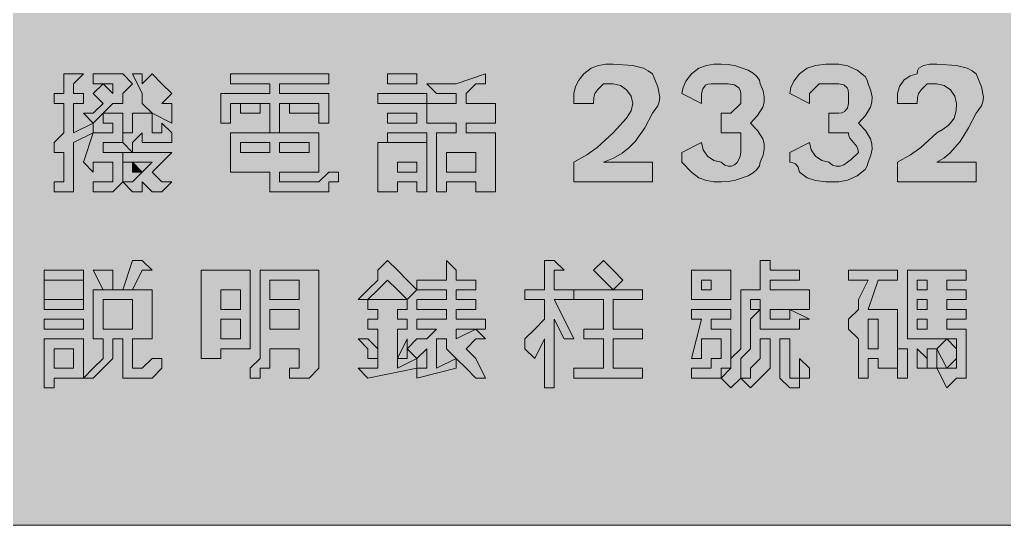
# Model space of a CAD drawing. Header units: metres. Extents: x 10 to 558, y 12 to 259.
# Drawn here: x 244.3 to 364.8, y 11.8 to 73.6 of the extents above; entities that cross this region are included whole.
import ezdxf

# ---------------------------------------------------------------- set-up
doc = ezdxf.new("R2010")
doc.units = ezdxf.units.M
doc.layers.add('FILL_BLUE_0000FF', color=7, linetype='Continuous', true_color=0x0000ff)
doc.layers.add('FILL_WHITE_FFFFFF', color=7, linetype='Continuous', true_color=0xffffff)

msp = doc.modelspace()

# ---------------------------------------------------------------- hatches: boundary and pattern name
at = {"layer": 'FILL_BLUE_0000FF', "true_color": 0x0000ff}
h = msp.add_hatch(color=7, dxfattribs=at)
h.dxf.hatch_style = 1
h.paths.add_polyline_path([(552.54, 258.94), (553.8, 258.81), (554.83, 258.45), (555.75, 257.76), (557.14, 256.15), (557.56, 255.44), (557.85, 254.76), (558.11, 253.37), (558.15, 251.76), (558.15, 18.96), (558.15, 15.36), (557.75, 15.31), (557.44, 15.15), (556.95, 14.61), (556.46, 13.84), (555.75, 12.96), (554.83, 12.27), (553.8, 11.91), (552.54, 11.78), (550.95, 11.76), (16.95, 11.76), (13.35, 11.76), (12.6, 12.36), (11.83, 12.77), (10.95, 12.96), (10.26, 14.57), (9.9, 15.96), (9.77, 17.35), (9.75, 18.96), (9.75, 251.76), (9.75, 255.36), (10.35, 256.11), (10.76, 256.88), (10.95, 257.76), (11.83, 257.95), (12.6, 258.36), (13.35, 258.96), (16.95, 258.96), (550.95, 258.96), (552.54, 258.94)])
at = {"layer": 'FILL_WHITE_FFFFFF', "true_color": 0xffffff}
h = msp.add_hatch(color=7, dxfattribs=at)
h.dxf.hatch_style = 1
h.paths.add_polyline_path([(312.15, 63.36), (312.15, 64.56), (312.34, 65.44), (312.75, 66.21), (313.35, 66.96), (314.25, 67.65), (315.15, 68.01), (316.05, 68.14), (316.95, 68.16), (319.35, 68.01), (320.66, 67.65), (321.25, 67.36), (321.75, 66.96), (322.42, 65.37), (322.65, 64.11), (322.59, 63.57), (322.42, 63.08), (321.75, 62.16), (320.81, 60.38), (319.65, 58.71), (318.91, 57.95), (318.04, 57.27), (316.99, 56.66), (315.75, 56.16), (321.75, 56.16), (321.75, 53.76), (312.15, 53.76), (312.15, 56.16), (313.74, 57.06), (315, 57.96), (316.95, 59.76), (318.6, 61.56), (319.14, 62.46), (319.35, 63.36), (319.14, 64.24), (318.6, 65.01), (317.83, 65.55), (316.95, 65.76), (315.75, 65.76), (315.06, 65.05), (314.7, 64.56), (314.57, 64.07), (314.55, 63.36), (312.15, 63.36)])
h = msp.add_hatch(color=7, dxfattribs=at)
h.dxf.hatch_style = 1
h.paths.add_polyline_path([(332.55, 59.76), (331.35, 59.76), (330.15, 59.76), (330.15, 62.16), (331.35, 62.16), (332.55, 63.36), (332.55, 64.56), (332.5, 64.96), (332.34, 65.25), (331.8, 65.61), (331.03, 65.74), (330.15, 65.76), (328.95, 65.76), (328.55, 65.71), (328.26, 65.57), (327.9, 65.16), (327.75, 64.56), (327.75, 63.36), (325.35, 64.56), (325.5, 65.31), (325.86, 66.08), (326.55, 66.96), (327.45, 67.65), (328.35, 68.01), (329.25, 68.14), (330.15, 68.16), (331.05, 68.11), (331.91, 67.95), (333.45, 67.41), (334.06, 67.05), (334.54, 66.64), (334.84, 66.21), (334.95, 65.76), (335.29, 64.91), (335.44, 64.17), (335.41, 63.5), (335.25, 62.91), (334.61, 61.88), (333.75, 60.96), (334.61, 60.04), (335.25, 59.01), (335.41, 58.42), (335.44, 57.75), (335.29, 57.01), (334.95, 56.16), (334.84, 55.71), (334.54, 55.28), (334.06, 54.87), (333.45, 54.51), (331.91, 53.97), (331.05, 53.81), (330.15, 53.76), (329.25, 53.78), (328.35, 53.91), (327.45, 54.27), (326.55, 54.96), (325.35, 56.16), (325.35, 57.36), (327.75, 58.56), (327.96, 57.68), (328.5, 56.91), (329.27, 56.37), (330.15, 56.16), (330.6, 55.82), (331.03, 55.67), (331.44, 55.7), (331.8, 55.86), (332.11, 56.14), (332.34, 56.5), (332.5, 56.91), (332.55, 57.36), (332.55, 59.76)])
h = msp.add_hatch(color=7, dxfattribs=at)
h.dxf.hatch_style = 1
h.paths.add_polyline_path([(346.9, 57.76), (346.76, 58.07), (346.35, 58.56), (345.94, 59.05), (345.8, 59.36), (345.75, 59.76), (344.55, 59.76), (343.35, 59.76), (343.35, 62.16), (344.55, 62.16), (344.95, 62.21), (345.24, 62.35), (345.6, 62.76), (345.75, 63.36), (345.75, 64.56), (345.7, 64.96), (345.56, 65.25), (345.15, 65.61), (344.55, 65.76), (342.15, 65.76), (340.95, 64.56), (340.95, 63.36), (338.55, 64.56), (338.7, 65.31), (339.06, 66.08), (339.75, 66.96), (340.67, 67.65), (341.7, 68.01), (342.96, 68.14), (344.55, 68.16), (345.62, 67.95), (346.8, 67.41), (347.76, 66.64), (348.04, 66.21), (348.15, 65.76), (348.49, 64.91), (348.64, 64.17), (348.61, 63.5), (348.45, 62.91), (347.81, 61.88), (346.95, 60.96), (347.81, 60.04), (348.45, 59.01), (348.61, 58.42), (348.64, 57.75), (348.49, 57.01), (348.15, 56.16), (348.04, 55.71), (347.76, 55.28), (346.8, 54.51), (345.62, 53.97), (344.55, 53.76), (342.96, 53.78), (341.7, 53.91), (340.67, 54.27), (339.75, 54.96), (339.6, 55.56), (339.24, 55.97), (338.95, 56.11), (338.55, 56.16), (338.55, 57.36), (340.95, 58.56), (341.16, 57.68), (341.7, 56.91), (342.47, 56.37), (343.35, 56.16), (343.8, 55.82), (344.25, 55.67), (344.7, 55.7), (345.15, 55.86), (346.05, 56.5), (346.95, 57.36), (346.9, 57.76)])
h = msp.add_hatch(color=7, dxfattribs=at)
h.dxf.hatch_style = 1
h.paths.add_polyline_path([(351.75, 63.36), (351.75, 64.56), (351.96, 65.44), (352.5, 66.21), (353.27, 66.75), (354.15, 66.96), (354.2, 67.36), (354.36, 67.65), (354.9, 68.01), (355.67, 68.14), (356.55, 68.16), (358.95, 68.01), (360.26, 67.65), (360.85, 67.36), (361.35, 66.96), (362.02, 65.37), (362.25, 64.11), (362.19, 63.57), (362.02, 63.08), (361.35, 62.16), (360.43, 60.38), (359.4, 58.71), (358.14, 57.27), (357.4, 56.66), (356.55, 56.16), (361.35, 56.16), (361.35, 53.76), (351.75, 53.76), (351.75, 56.16), (353.34, 57.06), (354.6, 57.96), (356.55, 59.76), (357.34, 60.21), (357.94, 60.66), (358.36, 61.11), (358.65, 61.56), (358.91, 62.46), (358.95, 63.36), (358.74, 64.24), (358.2, 65.01), (357.43, 65.55), (356.55, 65.76), (355.35, 65.76), (354.66, 65.05), (354.3, 64.56), (354.17, 64.07), (354.15, 63.36), (351.75, 63.36)])
h = msp.add_hatch(color=7, dxfattribs=at)
h.dxf.hatch_style = 1
h.paths.add_polyline_path([(248.55, 58.56), (249.75, 59.76), (249.75, 63.36), (248.55, 63.36), (248.55, 64.56), (249.75, 64.56), (249.75, 66.96), (250.95, 66.96), (252.15, 66.96), (250.95, 65.76), (250.95, 64.56), (252.15, 64.56), (252.15, 63.36), (250.95, 63.36), (250.95, 59.76), (253.35, 60.96), (253.35, 59.76), (250.95, 58.56), (250.95, 53.76), (250.95, 52.56), (249.75, 52.56), (248.55, 52.56), (248.55, 53.76), (249.75, 53.76), (249.75, 54.96), (249.75, 57.36), (248.55, 57.36), (248.55, 58.56)])
h = msp.add_hatch(color=7, dxfattribs=at)
h.dxf.hatch_style = 1
h.paths.add_polyline_path([(256.95, 66.96), (258.15, 65.76), (256.95, 64.56), (256.95, 63.36), (255.75, 63.36), (254.55, 62.16), (253.35, 60.96), (252.15, 62.16), (253.35, 62.16), (254.55, 63.36), (253.35, 64.56), (254.55, 65.76), (253.35, 65.76), (253.35, 66.96), (256.95, 66.96)])
h.paths.add_polyline_path([(255.75, 64.56), (255.75, 65.76), (254.55, 65.76), (255.75, 64.56)], flags=16)
h = msp.add_hatch(color=7, dxfattribs=at)
h.dxf.hatch_style = 1
h.paths.add_polyline_path([(261.75, 63.36), (262.95, 63.36), (262.95, 62.16), (262.95, 60.96), (260.55, 62.16), (259.35, 63.36), (259.35, 64.56), (258.15, 66.96), (259.35, 66.96), (259.35, 65.76), (260.55, 66.96), (261.75, 65.76), (262.95, 64.56), (261.75, 63.36)])
h = msp.add_hatch(color=7, dxfattribs=at)
h.dxf.hatch_style = 1
h.paths.add_polyline_path([(282.15, 66.96), (282.15, 65.76), (276.15, 65.76), (276.15, 64.56), (282.15, 64.56), (282.15, 60.96), (280.95, 60.96), (280.95, 63.36), (276.15, 63.36), (276.15, 59.76), (274.95, 59.76), (274.95, 63.36), (270.15, 63.36), (270.15, 60.96), (268.95, 60.96), (268.95, 64.56), (274.95, 64.56), (274.95, 65.76), (270.15, 65.76), (270.15, 66.96), (282.15, 66.96)])
h = msp.add_hatch(color=7, dxfattribs=at)
h.dxf.hatch_style = 1
h.paths.add_polyline_path([(292.95, 66.96), (292.95, 65.76), (289.35, 65.76), (289.35, 66.96), (292.95, 66.96)])
h = msp.add_hatch(color=7, dxfattribs=at)
h.dxf.hatch_style = 1
h.paths.add_polyline_path([(301.35, 66.96), (301.35, 65.76), (300.15, 65.76), (298.95, 64.56), (298.95, 63.36), (302.55, 63.36), (302.55, 60.96), (298.95, 60.96), (298.95, 59.76), (302.55, 59.76), (302.55, 52.56), (300.15, 52.56), (300.15, 53.76), (296.55, 53.76), (296.55, 52.56), (295.35, 52.56), (295.35, 59.76), (297.75, 59.76), (297.75, 60.96), (294.15, 60.96), (294.15, 63.36), (297.75, 63.36), (297.75, 64.56), (295.35, 64.56), (294.15, 65.76), (297.75, 65.76), (301.35, 66.96)])
h.paths.add_polyline_path([(300.15, 57.36), (296.55, 57.36), (296.55, 54.96), (300.15, 54.96), (300.15, 57.36)], flags=16)
h = msp.add_hatch(color=7, dxfattribs=at)
h.dxf.hatch_style = 1
h.paths.add_polyline_path([(294.15, 64.56), (294.15, 63.36), (288.15, 63.36), (288.15, 64.56), (294.15, 64.56)])
h = msp.add_hatch(color=7, dxfattribs=at)
h.dxf.hatch_style = 1
h.paths.add_polyline_path([(273.75, 63.36), (273.75, 62.16), (271.35, 62.16), (271.35, 63.36), (273.75, 63.36)])
h = msp.add_hatch(color=7, dxfattribs=at)
h.dxf.hatch_style = 1
h.paths.add_polyline_path([(280.95, 63.36), (280.95, 62.16), (277.35, 62.16), (277.35, 63.36), (280.95, 63.36)])
h = msp.add_hatch(color=7, dxfattribs=at)
h.dxf.hatch_style = 1
h.paths.add_polyline_path([(254.55, 58.56), (254.55, 57.36), (256.95, 57.36), (256.95, 54.96), (256.95, 53.76), (255.75, 52.56), (253.35, 52.56), (253.35, 53.76), (254.55, 53.76), (255.75, 53.76), (255.75, 54.96), (255.75, 56.16), (253.35, 56.16), (253.35, 54.96), (252.15, 56.16), (253.35, 59.76), (255.75, 59.76), (255.75, 60.96), (254.55, 60.96), (254.55, 62.16), (256.95, 62.16), (256.95, 58.56), (254.55, 58.56)])
h = msp.add_hatch(color=7, dxfattribs=at)
h.dxf.hatch_style = 1
h.paths.add_polyline_path([(258.15, 57.36), (256.95, 58.56), (256.95, 59.76), (258.15, 59.76), (258.15, 60.96), (258.15, 62.16), (260.55, 62.16), (260.55, 59.76), (261.75, 59.76), (261.75, 60.96), (262.95, 59.76), (262.95, 58.56), (261.75, 58.56), (260.55, 58.56), (259.35, 58.56), (259.35, 59.76), (258.15, 58.56), (258.15, 57.36)])
h = msp.add_hatch(color=7, dxfattribs=at)
h.dxf.hatch_style = 1
h.paths.add_polyline_path([(292.95, 62.16), (292.95, 60.96), (289.35, 60.96), (289.35, 62.16), (292.95, 62.16)])
h = msp.add_hatch(color=7, dxfattribs=at)
h.dxf.hatch_style = 1
h.paths.add_polyline_path([(276.15, 54.96), (276.15, 53.76), (277.35, 53.76), (280.95, 53.76), (282.15, 54.96), (283.35, 54.96), (283.35, 53.76), (282.15, 53.76), (282.15, 52.56), (280.95, 52.56), (276.15, 52.56), (274.95, 52.56), (274.95, 53.76), (274.95, 54.96), (270.15, 54.96), (270.15, 59.76), (280.95, 59.76), (280.95, 54.96), (276.15, 54.96)])
h.paths.add_polyline_path([(276.15, 58.56), (276.15, 57.36), (279.75, 57.36), (279.75, 58.56), (276.15, 58.56)], flags=16)
h.paths.add_polyline_path([(274.95, 58.56), (271.35, 58.56), (271.35, 57.36), (274.95, 57.36), (274.95, 58.56)], flags=16)
h = msp.add_hatch(color=7, dxfattribs=at)
h.dxf.hatch_style = 1
h.paths.add_polyline_path([(294.15, 59.76), (294.15, 58.56), (289.35, 58.56), (289.35, 59.76), (294.15, 59.76)])
h = msp.add_hatch(color=7, dxfattribs=at)
h.dxf.hatch_style = 1
h.paths.add_polyline_path([(294.15, 58.56), (294.15, 52.56), (292.95, 52.56), (292.95, 53.76), (290.55, 53.76), (290.55, 52.56), (288.15, 52.56), (288.15, 58.56), (294.15, 58.56)])
h.paths.add_polyline_path([(292.95, 56.16), (290.55, 56.16), (290.55, 54.96), (292.95, 54.96), (292.95, 56.16)], flags=16)
h = msp.add_hatch(color=7, dxfattribs=at)
h.dxf.hatch_style = 1
h.paths.add_polyline_path([(262.95, 57.36), (260.55, 54.96), (261.75, 53.76), (262.95, 53.76), (261.75, 52.56), (260.55, 52.56), (259.35, 53.76), (259.35, 52.56), (258.15, 52.56), (256.95, 53.76), (258.15, 53.76), (259.35, 54.96), (260.55, 56.16), (258.15, 56.16), (256.95, 56.16), (256.95, 57.36), (261.75, 57.36), (262.95, 57.36)])
h = msp.add_hatch(color=7, dxfattribs=at)
h.dxf.hatch_style = 1
h.paths.add_polyline_path([(258.15, 56.16), (259.35, 54.96), (258.15, 54.96), (258.15, 56.16)])
h = msp.add_hatch(color=7, dxfattribs=at)
h.dxf.hatch_style = 1
h.paths.add_polyline_path([(258.15, 44.16), (259.35, 44.16), (260.55, 42.96), (259.35, 42.96), (258.15, 40.56), (256.95, 40.56), (258.15, 44.16)])
h = msp.add_hatch(color=7, dxfattribs=at)
h.dxf.hatch_style = 1
h.paths.add_polyline_path([(286.95, 40.56), (288.15, 41.76), (288.15, 42.96), (289.35, 44.16), (290.55, 42.96), (291.75, 41.76), (292.95, 40.56), (291.75, 39.36), (290.55, 40.56), (289.35, 41.76), (288.15, 40.56), (286.95, 39.36), (285.75, 39.36), (286.95, 40.56)])
h = msp.add_hatch(color=7, dxfattribs=at)
h.dxf.hatch_style = 1
h.paths.add_polyline_path([(292.95, 29.76), (292.95, 30.96), (294.15, 30.96), (294.15, 33.36), (292.95, 32.16), (291.75, 33.36), (292.95, 34.56), (294.15, 34.56), (295.35, 35.76), (292.95, 35.76), (292.95, 36.96), (296.55, 36.96), (296.55, 38.16), (292.95, 38.16), (292.95, 39.36), (296.55, 39.36), (296.55, 40.56), (292.95, 40.56), (292.95, 41.76), (296.55, 41.76), (296.55, 44.16), (297.75, 42.96), (297.75, 41.76), (300.15, 41.76), (300.15, 40.56), (297.75, 40.56), (297.75, 39.36), (300.15, 39.36), (300.15, 38.16), (297.75, 38.16), (297.75, 36.96), (301.35, 36.96), (301.35, 35.76), (300.15, 35.76), (301.35, 34.56), (300.15, 34.56), (298.95, 33.36), (300.15, 32.16), (301.35, 29.76), (300.15, 29.76), (298.95, 30.96), (297.75, 32.16), (297.75, 30.96), (292.95, 29.76)])
h.paths.add_polyline_path([(297.75, 35.76), (297.75, 34.56), (300.15, 35.76), (297.75, 35.76)], flags=16)
h.paths.add_polyline_path([(296.55, 33.36), (296.55, 34.56), (295.35, 34.56), (295.35, 30.96), (297.75, 32.16), (296.55, 33.36)], flags=16)
h = msp.add_hatch(color=7, dxfattribs=at)
h.dxf.hatch_style = 1
h.paths.add_polyline_path([(306.15, 33.36), (306.15, 34.56), (307.35, 35.76), (308.55, 36.96), (308.55, 39.36), (306.15, 39.36), (306.15, 40.56), (308.55, 40.56), (308.55, 44.16), (309.75, 44.16), (310.95, 42.96), (309.75, 42.96), (309.75, 40.56), (312.15, 40.56), (312.15, 39.36), (309.75, 39.36), (310.95, 36.96), (312.15, 34.56), (310.95, 34.56), (309.75, 36.96), (309.75, 28.56), (308.55, 28.56), (308.55, 34.56), (307.35, 32.16), (306.15, 33.36)])
h = msp.add_hatch(color=7, dxfattribs=at)
h.dxf.hatch_style = 1
h.paths.add_polyline_path([(316.95, 42.96), (318.15, 41.76), (316.95, 40.56), (315.75, 41.76), (314.55, 42.96), (315.75, 44.16), (316.95, 42.96)])
h = msp.add_hatch(color=7, dxfattribs=at)
h.dxf.hatch_style = 1
h.paths.add_polyline_path([(339.75, 35.76), (338.55, 35.76), (336.15, 35.76), (334.95, 35.76), (334.95, 36.96), (334.95, 38.16), (333.75, 36.96), (333.75, 34.56), (333.75, 33.36), (332.55, 32.16), (332.55, 29.76), (331.35, 28.56), (330.15, 29.76), (331.35, 30.96), (331.35, 32.16), (332.55, 33.36), (332.55, 35.76), (332.55, 40.56), (334.95, 40.56), (334.95, 44.16), (336.15, 44.16), (336.15, 42.96), (339.75, 42.96), (339.75, 41.76), (336.15, 41.76), (336.15, 40.56), (340.95, 40.56), (340.95, 38.16), (338.55, 38.16), (340.95, 36.96), (339.75, 36.96), (339.75, 35.76)])
h.paths.add_polyline_path([(334.95, 39.36), (333.75, 39.36), (333.75, 38.16), (334.95, 38.16), (334.95, 39.36)], flags=16)
h.paths.add_polyline_path([(336.15, 38.16), (336.15, 36.96), (337.35, 36.96), (338.55, 36.96), (338.55, 38.16), (336.15, 38.16)], flags=16)
h = msp.add_hatch(color=7, dxfattribs=at)
h.dxf.hatch_style = 1
h.paths.add_polyline_path([(252.15, 42.96), (252.15, 41.76), (247.35, 41.76), (247.35, 42.96), (252.15, 42.96)])
h = msp.add_hatch(color=7, dxfattribs=at)
h.dxf.hatch_style = 1
h.paths.add_polyline_path([(253.35, 42.96), (254.55, 42.96), (255.75, 42.96), (255.75, 40.56), (254.55, 40.56), (253.35, 42.96)])
h = msp.add_hatch(color=7, dxfattribs=at)
h.dxf.hatch_style = 1
h.paths.add_polyline_path([(271.35, 33.36), (268.95, 33.36), (268.95, 32.16), (266.55, 32.16), (266.55, 42.96), (272.55, 42.96), (272.55, 33.36), (271.35, 33.36)])
h.paths.add_polyline_path([(268.95, 40.56), (268.95, 38.16), (271.35, 38.16), (271.35, 40.56), (268.95, 40.56)], flags=16)
h.paths.add_polyline_path([(271.35, 36.96), (268.95, 36.96), (268.95, 34.56), (271.35, 34.56), (271.35, 36.96)], flags=16)
h = msp.add_hatch(color=7, dxfattribs=at)
h.dxf.hatch_style = 1
h.paths.add_polyline_path([(279.75, 29.76), (278.55, 29.76), (277.35, 29.76), (277.35, 30.96), (278.55, 30.96), (278.55, 32.16), (278.55, 33.36), (274.95, 33.36), (274.95, 32.16), (274.95, 30.96), (273.75, 30.96), (273.75, 29.76), (272.55, 29.76), (272.55, 30.96), (273.75, 32.16), (273.75, 34.56), (273.75, 35.76), (273.75, 42.96), (280.95, 42.96), (280.95, 30.96), (279.75, 29.76)])
h.paths.add_polyline_path([(274.95, 41.76), (274.95, 39.36), (278.55, 39.36), (278.55, 41.76), (274.95, 41.76)], flags=16)
h.paths.add_polyline_path([(278.55, 38.16), (274.95, 38.16), (274.95, 35.76), (278.55, 35.76), (278.55, 38.16)], flags=16)
h = msp.add_hatch(color=7, dxfattribs=at)
h.dxf.hatch_style = 1
h.paths.add_polyline_path([(331.35, 39.36), (326.55, 39.36), (326.55, 42.96), (331.35, 42.96), (331.35, 39.36)])
h.paths.add_polyline_path([(328.95, 41.76), (327.75, 41.76), (327.75, 40.56), (328.95, 40.56), (328.95, 41.76)], flags=16)
h = msp.add_hatch(color=7, dxfattribs=at)
h.dxf.hatch_style = 1
h.paths.add_polyline_path([(346.95, 38.16), (346.95, 39.36), (348.15, 41.76), (345.75, 41.76), (345.75, 42.96), (351.75, 42.96), (351.75, 41.76), (349.35, 41.76), (348.15, 38.16), (351.75, 38.16), (351.75, 30.96), (349.35, 30.96), (349.35, 32.16), (348.15, 32.16), (348.15, 29.76), (346.95, 29.76), (346.95, 34.56), (345.75, 35.76), (345.75, 36.96), (346.95, 38.16)])
h.paths.add_polyline_path([(349.35, 36.96), (348.15, 36.96), (348.15, 33.36), (349.35, 33.36), (349.35, 36.96)], flags=16)
h = msp.add_hatch(color=7, dxfattribs=at)
h.dxf.hatch_style = 1
h.paths.add_polyline_path([(357.75, 40.56), (360.15, 40.56), (360.15, 39.36), (357.75, 39.36), (357.75, 38.16), (360.15, 38.16), (360.15, 36.96), (357.75, 36.96), (357.75, 35.76), (360.15, 35.76), (360.15, 34.56), (360.15, 33.36), (360.15, 32.16), (360.15, 30.96), (360.15, 29.76), (358.95, 29.76), (357.75, 28.56), (356.55, 30.96), (357.75, 30.96), (358.95, 30.96), (358.95, 32.16), (358.95, 33.36), (358.95, 34.56), (354.15, 34.56), (352.95, 34.56), (352.95, 42.96), (360.15, 42.96), (360.15, 41.76), (357.75, 41.76), (357.75, 40.56)])
h.paths.add_polyline_path([(354.15, 35.76), (355.35, 35.76), (355.35, 36.96), (354.15, 36.96), (354.15, 35.76)], flags=16)
h.paths.add_polyline_path([(354.15, 41.76), (354.15, 40.56), (355.35, 40.56), (355.35, 41.76), (354.15, 41.76)], flags=16)
h.paths.add_polyline_path([(355.35, 39.36), (354.15, 39.36), (354.15, 38.16), (355.35, 38.16), (355.35, 39.36)], flags=16)
h = msp.add_hatch(color=7, dxfattribs=at)
h.dxf.hatch_style = 1
h.paths.add_polyline_path([(252.15, 41.76), (252.15, 39.36), (247.35, 39.36), (247.35, 41.76), (252.15, 41.76)])
h = msp.add_hatch(color=7, dxfattribs=at)
h.dxf.hatch_style = 1
h.paths.add_polyline_path([(260.55, 40.56), (260.55, 34.56), (258.15, 34.56), (258.15, 32.16), (258.15, 30.96), (259.35, 30.96), (260.55, 32.16), (261.75, 32.16), (261.75, 30.96), (260.55, 29.76), (259.35, 29.76), (258.15, 29.76), (256.95, 29.76), (256.95, 30.96), (256.95, 32.16), (256.95, 34.56), (255.75, 34.56), (255.75, 33.36), (255.75, 32.16), (254.55, 30.96), (253.35, 29.76), (252.15, 29.76), (253.35, 30.96), (254.55, 32.16), (254.55, 33.36), (254.55, 34.56), (253.35, 34.56), (253.35, 40.56), (260.55, 40.56)])
h.paths.add_polyline_path([(258.15, 39.36), (254.55, 39.36), (254.55, 35.76), (258.15, 35.76), (258.15, 39.36)], flags=16)
h = msp.add_hatch(color=7, dxfattribs=at)
h.dxf.hatch_style = 1
h.paths.add_polyline_path([(320.55, 40.56), (320.55, 39.36), (316.95, 39.36), (316.95, 35.76), (320.55, 35.76), (320.55, 34.56), (316.95, 34.56), (316.95, 30.96), (320.55, 30.96), (320.55, 29.76), (312.15, 29.76), (312.15, 30.96), (315.75, 30.96), (315.75, 34.56), (313.35, 34.56), (313.35, 35.76), (315.75, 35.76), (315.75, 39.36), (312.15, 39.36), (312.15, 40.56), (320.55, 40.56)])
h = msp.add_hatch(color=7, dxfattribs=at)
h.dxf.hatch_style = 1
h.paths.add_polyline_path([(252.15, 39.36), (252.15, 38.16), (247.35, 38.16), (247.35, 39.36), (252.15, 39.36)])
h = msp.add_hatch(color=7, dxfattribs=at)
h.dxf.hatch_style = 1
h.paths.add_polyline_path([(291.75, 36.96), (291.75, 35.76), (290.55, 35.76), (290.55, 30.96), (292.95, 32.16), (292.95, 30.96), (286.95, 29.76), (285.75, 30.96), (288.15, 30.96), (288.15, 35.76), (286.95, 35.76), (286.95, 36.96), (288.15, 36.96), (288.15, 38.16), (286.95, 38.16), (286.95, 39.36), (291.75, 39.36), (291.75, 38.16), (290.55, 38.16), (290.55, 36.96), (291.75, 36.96)])
h = msp.add_hatch(color=7, dxfattribs=at)
h.dxf.hatch_style = 1
h.paths.add_polyline_path([(331.35, 38.16), (331.35, 36.96), (328.95, 36.96), (328.95, 35.76), (331.35, 35.76), (331.35, 34.56), (331.35, 33.36), (331.35, 32.16), (331.35, 30.96), (330.15, 30.96), (330.15, 29.76), (328.95, 29.76), (327.75, 29.76), (326.55, 29.76), (326.55, 30.96), (327.75, 30.96), (328.95, 30.96), (328.95, 32.16), (330.15, 32.16), (330.15, 33.36), (330.15, 34.56), (327.75, 34.56), (327.75, 32.16), (326.55, 32.16), (327.75, 36.96), (326.55, 36.96), (326.55, 38.16), (331.35, 38.16)])
h = msp.add_hatch(color=7, dxfattribs=at)
h.dxf.hatch_style = 1
h.paths.add_polyline_path([(252.15, 36.96), (252.15, 35.76), (247.35, 35.76), (247.35, 36.96), (252.15, 36.96)])
h = msp.add_hatch(color=7, dxfattribs=at)
h.dxf.hatch_style = 1
h.paths.add_polyline_path([(252.15, 34.56), (252.15, 29.76), (250.95, 29.76), (248.55, 29.76), (248.55, 28.56), (247.35, 28.56), (247.35, 34.56), (252.15, 34.56)])
h.paths.add_polyline_path([(250.95, 33.36), (248.55, 33.36), (248.55, 30.96), (250.95, 30.96), (250.95, 33.36)], flags=16)
h = msp.add_hatch(color=7, dxfattribs=at)
h.dxf.hatch_style = 1
h.paths.add_polyline_path([(288.15, 33.36), (288.15, 32.16), (286.95, 32.16), (286.95, 33.36), (285.75, 34.56), (286.95, 34.56), (288.15, 33.36)])
h = msp.add_hatch(color=7, dxfattribs=at)
h.dxf.hatch_style = 1
h.paths.add_polyline_path([(290.55, 32.16), (291.75, 34.56), (291.75, 32.16), (290.55, 32.16)])
h = msp.add_hatch(color=7, dxfattribs=at)
h.dxf.hatch_style = 1
h.paths.add_polyline_path([(333.75, 29.76), (333.75, 30.96), (334.95, 32.16), (334.95, 34.56), (336.15, 34.56), (336.15, 32.16), (336.15, 30.96), (334.95, 29.76), (333.75, 28.56), (332.55, 29.76), (333.75, 29.76)])
h = msp.add_hatch(color=7, dxfattribs=at)
h.dxf.hatch_style = 1
h.paths.add_polyline_path([(337.35, 29.76), (337.35, 30.96), (337.35, 34.56), (338.55, 34.56), (338.55, 30.96), (338.55, 29.76), (339.75, 29.76), (339.75, 28.56), (338.55, 28.56), (337.35, 29.76)])
h = msp.add_hatch(color=7, dxfattribs=at)
h.dxf.hatch_style = 1
h.paths.add_polyline_path([(356.55, 33.36), (357.75, 34.56), (358.95, 33.36), (358.95, 32.16), (357.75, 30.96), (356.55, 33.36)])
h = msp.add_hatch(color=7, dxfattribs=at)
h.dxf.hatch_style = 1
h.paths.add_polyline_path([(351.75, 33.36), (352.95, 33.36), (352.95, 32.16), (352.95, 29.76), (351.75, 29.76), (351.75, 33.36)])
h = msp.add_hatch(color=7, dxfattribs=at)
h.dxf.hatch_style = 1
h.paths.add_polyline_path([(354.15, 33.36), (355.35, 32.16), (355.35, 30.96), (354.15, 30.96), (354.15, 33.36)])
h = msp.add_hatch(color=7, dxfattribs=at)
h.dxf.hatch_style = 1
h.paths.add_polyline_path([(355.35, 33.36), (356.55, 33.36), (356.55, 32.16), (356.55, 30.96), (355.35, 30.96), (355.35, 33.36)])
h = msp.add_hatch(color=7, dxfattribs=at)
h.dxf.hatch_style = 1
h.paths.add_polyline_path([(340.95, 30.96), (340.95, 29.76), (339.75, 29.76), (339.75, 30.96), (339.75, 32.16), (340.95, 30.96)])

# ---------------------------------------------------------------- linework, layer by layer
at = {"layer": 'FILL_BLUE_0000FF', "lineweight": 0, "true_color": 0x0000ff}
msp.add_lwpolyline([(550.95, 11.76), (16.95, 11.76), (13.35, 11.76), (12.6, 12.36), (11.83, 12.77), (10.95, 12.96), (10.26, 14.57), (9.9, 15.96), (9.77, 17.35), (9.75, 18.96), (9.75, 251.76), (9.75, 255.36), (10.35, 256.11), (10.76, 256.88), (10.95, 257.76), (11.83, 257.95), (12.6, 258.36), (13.35, 258.96), (16.95, 258.96), (550.95, 258.96)], dxfattribs=at)
at = {"layer": 'FILL_WHITE_FFFFFF', "lineweight": 0, "true_color": 0xffffff}
for points in [[(312.15, 63.36), (312.15, 64.56), (312.34, 65.44), (312.75, 66.21), (313.35, 66.96), (314.25, 67.65), (315.15, 68.01), (316.05, 68.14), (316.95, 68.16), (319.35, 68.01), (320.66, 67.65), (321.25, 67.36), (321.75, 66.96), (322.42, 65.37), (322.65, 64.11), (322.59, 63.57), (322.42, 63.08), (321.75, 62.16), (320.81, 60.38), (319.65, 58.71), (318.91, 57.95), (318.04, 57.27), (316.99, 56.66), (315.75, 56.16), (321.75, 56.16), (321.75, 53.76), (312.15, 53.76), (312.15, 56.16), (313.74, 57.06), (315, 57.96), (316.95, 59.76), (318.6, 61.56), (319.14, 62.46), (319.35, 63.36), (319.14, 64.24), (318.6, 65.01), (317.83, 65.55), (316.95, 65.76), (315.75, 65.76), (315.06, 65.05), (314.7, 64.56), (314.57, 64.07), (314.55, 63.36)], [(332.55, 59.76), (331.35, 59.76), (330.15, 59.76), (330.15, 62.16), (331.35, 62.16), (332.55, 63.36), (332.55, 64.56), (332.5, 64.96), (332.34, 65.25), (331.8, 65.61), (331.03, 65.74), (330.15, 65.76), (328.95, 65.76), (328.55, 65.71), (328.26, 65.57), (327.9, 65.16), (327.75, 64.56), (327.75, 63.36), (325.35, 64.56), (325.5, 65.31), (325.86, 66.08), (326.55, 66.96), (327.45, 67.65), (328.35, 68.01), (329.25, 68.14), (330.15, 68.16), (331.05, 68.11), (331.91, 67.95), (333.45, 67.41), (334.06, 67.05), (334.54, 66.64), (334.84, 66.21), (334.95, 65.76), (335.29, 64.91), (335.44, 64.17), (335.41, 63.5), (335.25, 62.91), (334.61, 61.88), (333.75, 60.96), (334.61, 60.04), (335.25, 59.01), (335.41, 58.42), (335.44, 57.75), (335.29, 57.01), (334.95, 56.16), (334.84, 55.71), (334.54, 55.28), (334.06, 54.87), (333.45, 54.51), (331.91, 53.97), (331.05, 53.81), (330.15, 53.76), (329.25, 53.78), (328.35, 53.91), (327.45, 54.27), (326.55, 54.96), (325.35, 56.16), (325.35, 57.36), (327.75, 58.56), (327.96, 57.68), (328.5, 56.91), (329.27, 56.37), (330.15, 56.16), (330.6, 55.82), (331.03, 55.67), (331.44, 55.7), (331.8, 55.86), (332.11, 56.14), (332.34, 56.5), (332.5, 56.91), (332.55, 57.36)], [(346.9, 57.76), (346.76, 58.07), (346.35, 58.56), (345.94, 59.05), (345.8, 59.36), (345.75, 59.76), (344.55, 59.76), (343.35, 59.76), (343.35, 62.16), (344.55, 62.16), (344.95, 62.21), (345.24, 62.35), (345.6, 62.76), (345.75, 63.36), (345.75, 64.56), (345.7, 64.96), (345.56, 65.25), (345.15, 65.61), (344.55, 65.76), (342.15, 65.76), (340.95, 64.56), (340.95, 63.36), (338.55, 64.56), (338.7, 65.31), (339.06, 66.08), (339.75, 66.96), (340.67, 67.65), (341.7, 68.01), (342.96, 68.14), (344.55, 68.16), (345.62, 67.95), (346.8, 67.41), (347.76, 66.64), (348.04, 66.21), (348.15, 65.76), (348.49, 64.91), (348.64, 64.17), (348.61, 63.5), (348.45, 62.91), (347.81, 61.88), (346.95, 60.96), (347.81, 60.04), (348.45, 59.01), (348.61, 58.42), (348.64, 57.75), (348.49, 57.01), (348.15, 56.16), (348.04, 55.71), (347.76, 55.28), (346.8, 54.51), (345.62, 53.97), (344.55, 53.76), (342.96, 53.78), (341.7, 53.91), (340.67, 54.27), (339.75, 54.96), (339.6, 55.56), (339.24, 55.97), (338.95, 56.11), (338.55, 56.16), (338.55, 57.36), (340.95, 58.56), (341.16, 57.68), (341.7, 56.91), (342.47, 56.37), (343.35, 56.16), (343.8, 55.82), (344.25, 55.67), (344.7, 55.7), (345.15, 55.86), (346.05, 56.5), (346.95, 57.36)], [(351.75, 63.36), (351.75, 64.56), (351.96, 65.44), (352.5, 66.21), (353.27, 66.75), (354.15, 66.96), (354.2, 67.36), (354.36, 67.65), (354.9, 68.01), (355.67, 68.14), (356.55, 68.16), (358.95, 68.01), (360.26, 67.65), (360.85, 67.36), (361.35, 66.96), (362.02, 65.37), (362.25, 64.11), (362.19, 63.57), (362.02, 63.08), (361.35, 62.16), (360.43, 60.38), (359.4, 58.71), (358.14, 57.27), (357.4, 56.66), (356.55, 56.16), (361.35, 56.16), (361.35, 53.76), (351.75, 53.76), (351.75, 56.16), (353.34, 57.06), (354.6, 57.96), (356.55, 59.76), (357.34, 60.21), (357.94, 60.66), (358.36, 61.11), (358.65, 61.56), (358.91, 62.46), (358.95, 63.36), (358.74, 64.24), (358.2, 65.01), (357.43, 65.55), (356.55, 65.76), (355.35, 65.76), (354.66, 65.05), (354.3, 64.56), (354.17, 64.07), (354.15, 63.36)], [(248.55, 58.56), (249.75, 59.76), (249.75, 63.36), (248.55, 63.36), (248.55, 64.56), (249.75, 64.56), (249.75, 66.96), (250.95, 66.96), (252.15, 66.96), (250.95, 65.76), (250.95, 64.56), (252.15, 64.56), (252.15, 63.36), (250.95, 63.36), (250.95, 59.76), (253.35, 60.96), (253.35, 59.76), (250.95, 58.56), (250.95, 53.76), (250.95, 52.56), (249.75, 52.56), (248.55, 52.56), (248.55, 53.76), (249.75, 53.76), (249.75, 54.96), (249.75, 57.36), (248.55, 57.36)], [(256.95, 66.96), (258.15, 65.76), (256.95, 64.56), (256.95, 63.36), (255.75, 63.36), (254.55, 62.16), (253.35, 60.96), (252.15, 62.16), (253.35, 62.16), (254.55, 63.36), (253.35, 64.56), (254.55, 65.76), (253.35, 65.76), (253.35, 66.96)], [(261.75, 63.36), (262.95, 63.36), (262.95, 62.16), (262.95, 60.96), (260.55, 62.16), (259.35, 63.36), (259.35, 64.56), (258.15, 66.96), (259.35, 66.96), (259.35, 65.76), (260.55, 66.96), (261.75, 65.76), (262.95, 64.56)], [(282.15, 66.96), (282.15, 65.76), (276.15, 65.76), (276.15, 64.56), (282.15, 64.56), (282.15, 60.96), (280.95, 60.96), (280.95, 63.36), (276.15, 63.36), (276.15, 59.76), (274.95, 59.76), (274.95, 63.36), (270.15, 63.36), (270.15, 60.96), (268.95, 60.96), (268.95, 64.56), (274.95, 64.56), (274.95, 65.76), (270.15, 65.76), (270.15, 66.96)], [(292.95, 66.96), (292.95, 65.76), (289.35, 65.76), (289.35, 66.96)], [(301.35, 66.96), (301.35, 65.76), (300.15, 65.76), (298.95, 64.56), (298.95, 63.36), (302.55, 63.36), (302.55, 60.96), (298.95, 60.96), (298.95, 59.76), (302.55, 59.76), (302.55, 52.56), (300.15, 52.56), (300.15, 53.76), (296.55, 53.76), (296.55, 52.56), (295.35, 52.56), (295.35, 59.76), (297.75, 59.76), (297.75, 60.96), (294.15, 60.96), (294.15, 63.36), (297.75, 63.36), (297.75, 64.56), (295.35, 64.56), (294.15, 65.76), (297.75, 65.76)], [(255.75, 64.56), (255.75, 65.76), (254.55, 65.76)], [(294.15, 64.56), (294.15, 63.36), (288.15, 63.36), (288.15, 64.56)], [(273.75, 63.36), (273.75, 62.16), (271.35, 62.16), (271.35, 63.36)], [(280.95, 63.36), (280.95, 62.16), (277.35, 62.16), (277.35, 63.36)], [(254.55, 58.56), (254.55, 57.36), (256.95, 57.36), (256.95, 54.96), (256.95, 53.76), (255.75, 52.56), (253.35, 52.56), (253.35, 53.76), (254.55, 53.76), (255.75, 53.76), (255.75, 54.96), (255.75, 56.16), (253.35, 56.16), (253.35, 54.96), (252.15, 56.16), (253.35, 59.76), (255.75, 59.76), (255.75, 60.96), (254.55, 60.96), (254.55, 62.16), (256.95, 62.16), (256.95, 58.56)], [(258.15, 57.36), (256.95, 58.56), (256.95, 59.76), (258.15, 59.76), (258.15, 60.96), (258.15, 62.16), (260.55, 62.16), (260.55, 59.76), (261.75, 59.76), (261.75, 60.96), (262.95, 59.76), (262.95, 58.56), (261.75, 58.56), (260.55, 58.56), (259.35, 58.56), (259.35, 59.76), (258.15, 58.56)], [(292.95, 62.16), (292.95, 60.96), (289.35, 60.96), (289.35, 62.16)], [(276.15, 54.96), (276.15, 53.76), (277.35, 53.76), (280.95, 53.76), (282.15, 54.96), (283.35, 54.96), (283.35, 53.76), (282.15, 53.76), (282.15, 52.56), (280.95, 52.56), (276.15, 52.56), (274.95, 52.56), (274.95, 53.76), (274.95, 54.96), (270.15, 54.96), (270.15, 59.76), (280.95, 59.76), (280.95, 54.96)], [(294.15, 59.76), (294.15, 58.56), (289.35, 58.56), (289.35, 59.76)], [(274.95, 58.56), (271.35, 58.56), (271.35, 57.36), (274.95, 57.36)], [(276.15, 58.56), (276.15, 57.36), (279.75, 57.36), (279.75, 58.56)], [(294.15, 58.56), (294.15, 52.56), (292.95, 52.56), (292.95, 53.76), (290.55, 53.76), (290.55, 52.56), (288.15, 52.56), (288.15, 58.56)], [(262.95, 57.36), (260.55, 54.96), (261.75, 53.76), (262.95, 53.76), (261.75, 52.56), (260.55, 52.56), (259.35, 53.76), (259.35, 52.56), (258.15, 52.56), (256.95, 53.76), (258.15, 53.76), (259.35, 54.96), (260.55, 56.16), (258.15, 56.16), (256.95, 56.16), (256.95, 57.36), (261.75, 57.36)], [(300.15, 57.36), (296.55, 57.36), (296.55, 54.96), (300.15, 54.96)], [(258.15, 56.16), (259.35, 54.96), (258.15, 54.96)], [(292.95, 56.16), (290.55, 56.16), (290.55, 54.96), (292.95, 54.96)], [(258.15, 44.16), (259.35, 44.16), (260.55, 42.96), (259.35, 42.96), (258.15, 40.56), (256.95, 40.56)], [(286.95, 40.56), (288.15, 41.76), (288.15, 42.96), (289.35, 44.16), (290.55, 42.96), (291.75, 41.76), (292.95, 40.56), (291.75, 39.36), (290.55, 40.56), (289.35, 41.76), (288.15, 40.56), (286.95, 39.36), (285.75, 39.36)], [(292.95, 29.76), (292.95, 30.96), (294.15, 30.96), (294.15, 33.36), (292.95, 32.16), (291.75, 33.36), (292.95, 34.56), (294.15, 34.56), (295.35, 35.76), (292.95, 35.76), (292.95, 36.96), (296.55, 36.96), (296.55, 38.16), (292.95, 38.16), (292.95, 39.36), (296.55, 39.36), (296.55, 40.56), (292.95, 40.56), (292.95, 41.76), (296.55, 41.76), (296.55, 44.16), (297.75, 42.96), (297.75, 41.76), (300.15, 41.76), (300.15, 40.56), (297.75, 40.56), (297.75, 39.36), (300.15, 39.36), (300.15, 38.16), (297.75, 38.16), (297.75, 36.96), (301.35, 36.96), (301.35, 35.76), (300.15, 35.76), (301.35, 34.56), (300.15, 34.56), (298.95, 33.36), (300.15, 32.16), (301.35, 29.76), (300.15, 29.76), (298.95, 30.96), (297.75, 32.16), (297.75, 30.96)], [(306.15, 33.36), (306.15, 34.56), (307.35, 35.76), (308.55, 36.96), (308.55, 39.36), (306.15, 39.36), (306.15, 40.56), (308.55, 40.56), (308.55, 44.16), (309.75, 44.16), (310.95, 42.96), (309.75, 42.96), (309.75, 40.56), (312.15, 40.56), (312.15, 39.36), (309.75, 39.36), (310.95, 36.96), (312.15, 34.56), (310.95, 34.56), (309.75, 36.96), (309.75, 28.56), (308.55, 28.56), (308.55, 34.56), (307.35, 32.16)], [(316.95, 42.96), (318.15, 41.76), (316.95, 40.56), (315.75, 41.76), (314.55, 42.96), (315.75, 44.16)], [(339.75, 35.76), (338.55, 35.76), (336.15, 35.76), (334.95, 35.76), (334.95, 36.96), (334.95, 38.16), (333.75, 36.96), (333.75, 34.56), (333.75, 33.36), (332.55, 32.16), (332.55, 29.76), (331.35, 28.56), (330.15, 29.76), (331.35, 30.96), (331.35, 32.16), (332.55, 33.36), (332.55, 35.76), (332.55, 40.56), (334.95, 40.56), (334.95, 44.16), (336.15, 44.16), (336.15, 42.96), (339.75, 42.96), (339.75, 41.76), (336.15, 41.76), (336.15, 40.56), (340.95, 40.56), (340.95, 38.16), (338.55, 38.16), (340.95, 36.96), (339.75, 36.96)], [(252.15, 42.96), (252.15, 41.76), (247.35, 41.76), (247.35, 42.96)], [(253.35, 42.96), (254.55, 42.96), (255.75, 42.96), (255.75, 40.56), (254.55, 40.56)], [(271.35, 33.36), (268.95, 33.36), (268.95, 32.16), (266.55, 32.16), (266.55, 42.96), (272.55, 42.96), (272.55, 33.36)], [(279.75, 29.76), (278.55, 29.76), (277.35, 29.76), (277.35, 30.96), (278.55, 30.96), (278.55, 32.16), (278.55, 33.36), (274.95, 33.36), (274.95, 32.16), (274.95, 30.96), (273.75, 30.96), (273.75, 29.76), (272.55, 29.76), (272.55, 30.96), (273.75, 32.16), (273.75, 34.56), (273.75, 35.76), (273.75, 42.96), (280.95, 42.96), (280.95, 30.96)], [(331.35, 39.36), (326.55, 39.36), (326.55, 42.96), (331.35, 42.96)], [(346.95, 38.16), (346.95, 39.36), (348.15, 41.76), (345.75, 41.76), (345.75, 42.96), (351.75, 42.96), (351.75, 41.76), (349.35, 41.76), (348.15, 38.16), (351.75, 38.16), (351.75, 30.96), (349.35, 30.96), (349.35, 32.16), (348.15, 32.16), (348.15, 29.76), (346.95, 29.76), (346.95, 34.56), (345.75, 35.76), (345.75, 36.96)], [(357.75, 40.56), (360.15, 40.56), (360.15, 39.36), (357.75, 39.36), (357.75, 38.16), (360.15, 38.16), (360.15, 36.96), (357.75, 36.96), (357.75, 35.76), (360.15, 35.76), (360.15, 34.56), (360.15, 33.36), (360.15, 32.16), (360.15, 30.96), (360.15, 29.76), (358.95, 29.76), (357.75, 28.56), (356.55, 30.96), (357.75, 30.96), (358.95, 30.96), (358.95, 32.16), (358.95, 33.36), (358.95, 34.56), (354.15, 34.56), (352.95, 34.56), (352.95, 42.96), (360.15, 42.96), (360.15, 41.76), (357.75, 41.76)], [(252.15, 41.76), (252.15, 39.36), (247.35, 39.36), (247.35, 41.76)], [(274.95, 41.76), (274.95, 39.36), (278.55, 39.36), (278.55, 41.76)], [(328.95, 41.76), (327.75, 41.76), (327.75, 40.56), (328.95, 40.56)], [(354.15, 41.76), (354.15, 40.56), (355.35, 40.56), (355.35, 41.76)], [(260.55, 40.56), (260.55, 34.56), (258.15, 34.56), (258.15, 32.16), (258.15, 30.96), (259.35, 30.96), (260.55, 32.16), (261.75, 32.16), (261.75, 30.96), (260.55, 29.76), (259.35, 29.76), (258.15, 29.76), (256.95, 29.76), (256.95, 30.96), (256.95, 32.16), (256.95, 34.56), (255.75, 34.56), (255.75, 33.36), (255.75, 32.16), (254.55, 30.96), (253.35, 29.76), (252.15, 29.76), (253.35, 30.96), (254.55, 32.16), (254.55, 33.36), (254.55, 34.56), (253.35, 34.56), (253.35, 40.56)], [(268.95, 40.56), (268.95, 38.16), (271.35, 38.16), (271.35, 40.56)], [(320.55, 40.56), (320.55, 39.36), (316.95, 39.36), (316.95, 35.76), (320.55, 35.76), (320.55, 34.56), (316.95, 34.56), (316.95, 30.96), (320.55, 30.96), (320.55, 29.76), (312.15, 29.76), (312.15, 30.96), (315.75, 30.96), (315.75, 34.56), (313.35, 34.56), (313.35, 35.76), (315.75, 35.76), (315.75, 39.36), (312.15, 39.36), (312.15, 40.56)], [(252.15, 39.36), (252.15, 38.16), (247.35, 38.16), (247.35, 39.36)], [(258.15, 39.36), (254.55, 39.36), (254.55, 35.76), (258.15, 35.76)], [(291.75, 36.96), (291.75, 35.76), (290.55, 35.76), (290.55, 30.96), (292.95, 32.16), (292.95, 30.96), (286.95, 29.76), (285.75, 30.96), (288.15, 30.96), (288.15, 35.76), (286.95, 35.76), (286.95, 36.96), (288.15, 36.96), (288.15, 38.16), (286.95, 38.16), (286.95, 39.36), (291.75, 39.36), (291.75, 38.16), (290.55, 38.16), (290.55, 36.96)], [(334.95, 39.36), (333.75, 39.36), (333.75, 38.16), (334.95, 38.16)], [(355.35, 39.36), (354.15, 39.36), (354.15, 38.16), (355.35, 38.16)], [(278.55, 38.16), (274.95, 38.16), (274.95, 35.76), (278.55, 35.76)], [(331.35, 38.16), (331.35, 36.96), (328.95, 36.96), (328.95, 35.76), (331.35, 35.76), (331.35, 34.56), (331.35, 33.36), (331.35, 32.16), (331.35, 30.96), (330.15, 30.96), (330.15, 29.76), (328.95, 29.76), (327.75, 29.76), (326.55, 29.76), (326.55, 30.96), (327.75, 30.96), (328.95, 30.96), (328.95, 32.16), (330.15, 32.16), (330.15, 33.36), (330.15, 34.56), (327.75, 34.56), (327.75, 32.16), (326.55, 32.16), (327.75, 36.96), (326.55, 36.96), (326.55, 38.16)], [(336.15, 38.16), (336.15, 36.96), (337.35, 36.96), (338.55, 36.96), (338.55, 38.16)], [(252.15, 36.96), (252.15, 35.76), (247.35, 35.76), (247.35, 36.96)], [(271.35, 36.96), (268.95, 36.96), (268.95, 34.56), (271.35, 34.56)], [(349.35, 36.96), (348.15, 36.96), (348.15, 33.36), (349.35, 33.36)], [(354.15, 35.76), (355.35, 35.76), (355.35, 36.96), (354.15, 36.96)], [(297.75, 35.76), (297.75, 34.56), (300.15, 35.76)], [(252.15, 34.56), (252.15, 29.76), (250.95, 29.76), (248.55, 29.76), (248.55, 28.56), (247.35, 28.56), (247.35, 34.56)], [(288.15, 33.36), (288.15, 32.16), (286.95, 32.16), (286.95, 33.36), (285.75, 34.56), (286.95, 34.56)], [(290.55, 32.16), (291.75, 34.56), (291.75, 32.16)], [(296.55, 33.36), (296.55, 34.56), (295.35, 34.56), (295.35, 30.96), (297.75, 32.16)], [(333.75, 29.76), (333.75, 30.96), (334.95, 32.16), (334.95, 34.56), (336.15, 34.56), (336.15, 32.16), (336.15, 30.96), (334.95, 29.76), (333.75, 28.56), (332.55, 29.76)], [(337.35, 29.76), (337.35, 30.96), (337.35, 34.56), (338.55, 34.56), (338.55, 30.96), (338.55, 29.76), (339.75, 29.76), (339.75, 28.56), (338.55, 28.56)], [(356.55, 33.36), (357.75, 34.56), (358.95, 33.36), (358.95, 32.16), (357.75, 30.96)], [(250.95, 33.36), (248.55, 33.36), (248.55, 30.96), (250.95, 30.96)], [(351.75, 33.36), (352.95, 33.36), (352.95, 32.16), (352.95, 29.76), (351.75, 29.76)], [(354.15, 33.36), (355.35, 32.16), (355.35, 30.96), (354.15, 30.96)], [(355.35, 33.36), (356.55, 33.36), (356.55, 32.16), (356.55, 30.96), (355.35, 30.96)], [(340.95, 30.96), (340.95, 29.76), (339.75, 29.76), (339.75, 30.96), (339.75, 32.16)]]:
    msp.add_lwpolyline(points, close=True, dxfattribs=at)

doc.saveas('drawing.dxf')
